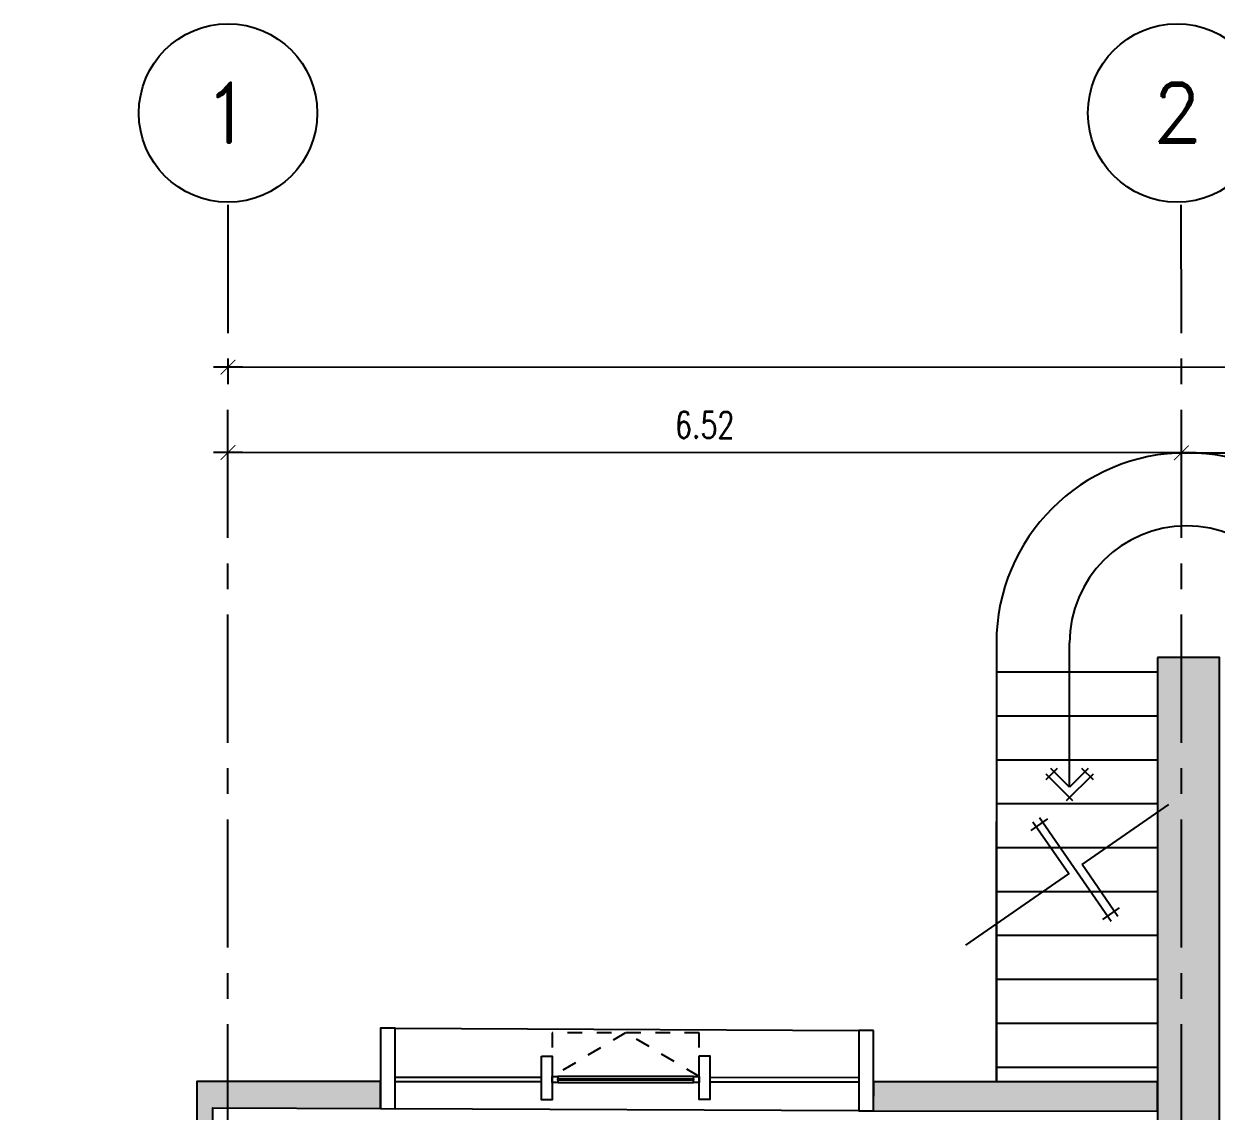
# Model space of a CAD drawing. Extents: x -4 to 325, y -1 to 181.
# Drawn here: x -0.04 to 8.11, y 36.8 to 44.23 of the extents above; entities that cross this region are included whole.
import ezdxf
from ezdxf.enums import TextEntityAlignment as Align

# ---------------------------------------------------------------- set-up
doc = ezdxf.new("R2010")
doc.units = 0
doc.header["$LTSCALE"] = 0.7
doc.header["$MEASUREMENT"] = 0
doc.header["$PDMODE"] = 1
for name, pattern in [('REC4_A1-00_PLANTA GENERAL$1$X-BB$0$CENTER', [2, 1.25, -0.25, 0.25, -0.25]), ('REC4_A1-00_PLANTA GENERAL$1$X-BB$0$HIDDEN2', [0.1875, 0.125, -0.0625]), ('X-BB$0$HIDDEN2', [0.1875, 0.125, -0.0625])]:
    doc.linetypes.add(name, pattern=pattern)
doc.layers.get('0').update_dxf_attribs({"linetype": 'CONTINUOUS'})
doc.layers.get('DEFPOINTS').update_dxf_attribs({"linetype": 'CONTINUOUS'})
for name, color, linetype in [('REC4_A1-00_PLANTA GENERAL$0$BB$0$A-WALL-PATT', 251, 'CONTINUOUS'), ('REC4_A1-00_PLANTA GENERAL$1$BB$0$A-COLS', 251, 'CONTINUOUS'), ('REC4_A1-00_PLANTA GENERAL$1$BB$0$A-GLAZ', 251, 'CONTINUOUS'), ('REC4_A1-00_PLANTA GENERAL$1$BB$0$A-GRID', 251, 'REC4_A1-00_PLANTA GENERAL$1$X-BB$0$CENTER'), ('REC4_A1-00_PLANTA GENERAL$1$BB$0$A-GRID-DIMS', 251, 'CONTINUOUS'), ('REC4_A1-00_PLANTA GENERAL$1$BB$0$A-GRID-IDEN', 251, 'CONTINUOUS'), ('REC4_A1-00_PLANTA GENERAL$1$BB$0$A-WALL-FULL', 251, 'CONTINUOUS'), ('REC4_A1-00_PLANTA GENERAL$1$BB$0$A-WALL-PRHT', 251, 'CONTINUOUS'), ('REC4_A1-00_PLANTA GENERAL$1$FN$0$I-FURN-FREE', 1, 'CONTINUOUS'), ('REC4_A1-00_PLANTA GENERAL$1$PP$0$I-CANCELERIA', 253, 'CONTINUOUS'), ('REC4_A1-00_PLANTA GENERAL$1$PP$0$I-FLOR-DIMS', 1, 'CONTINUOUS'), ('REC4_A1-00_PLANTA GENERAL$1$PP$0$I-GLAZ', 253, 'CONTINUOUS')]:
    doc.layers.add(name, color=color, linetype=linetype)
doc.styles.add('REC4_A1-00_PLANTA GENERAL$0$X-FN$0$ARIAL', font='arial.ttf')
doc.styles.add('REC4_A1-00_PLANTA GENERAL$1$X-BB$0$ROMAND', font='romand.shx', dxfattribs={"width": 0.75})
doc.styles.add('REC4_A1-00_PLANTA GENERAL$1$X-BB$0$ROMANS', font='romans.shx', dxfattribs={"width": 0.75})
doc.dimstyles.new('REC4_A1-00_PLANTA GENERAL$1$X-BB$0$DIM-100', dxfattribs={"dimtxt": 0.18, "dimasz": 0.1, "dimexe": 0.1, "dimexo": 0.1, "dimgap": 0.1, "dimtad": 1, "dimzin": 3, "dimdsep": 46, "dimtxsty": 'REC4_A1-00_PLANTA GENERAL$1$X-BB$0$ROMANS', "dimblk1": 'REC4_A1-00_PLANTA GENERAL$1$X-BB$0$DIMTICK', "dimblk2": 'REC4_A1-00_PLANTA GENERAL$1$X-BB$0$DIMTICK', "dimsah": 1, "dimcen": 0, "dimdle": 0.046875, "dimclrd": 256, "dimclre": 256, "dimclrt": 256, "dimaunit": 1, "dimazin": 0, "dimtfac": 1, "dimtix": 1, "dimtmove": 0, "dimatfit": 3, "dimfxl": 1, "dimtolj": 1, "dimtzin": 0, "dimarcsym": 0})

# ---------------------------------------------------------------- blocks, each defined once
blk = doc.blocks.new('REC4_A1-00_PLANTA GENERAL$1$X-BB$0$BBBUB')
blk.add_circle((0, 0), 24)
at = {"style": 'REC4_A1-00_PLANTA GENERAL$1$X-BB$0$ROMAND'}
blk.add_attdef('COL', text='', height=16.04, dxfattribs=at).set_placement((-0.03, -7.89), align=Align.CENTER)
blk = doc.blocks.new('REC4_A1-00_PLANTA GENERAL$1$X-BB$0$DIMTICK')
blk.add_line((-1, 0), (1, 0))
at = {"const_width": 0.0625, "flags": 128}
blk.add_lwpolyline([(-0.5, -0.5), (0.5, 0.5)], dxfattribs=at)
blk = doc.blocks.new('*D133')
at = {"layer": 'DEFPOINTS', "color": 0, "transparency": 16777216}
for p in [(1.3581, 41.2986, 1.7356), (1.3581, 41.2986), (7.8731, 41.2962, 1.6312)]:
    blk.add_point(p, dxfattribs=at)
at = {"layer": 'REC4_A1-00_PLANTA GENERAL$1$BB$0$A-GRID-DIMS', "lineweight": -2, "transparency": 16777216}
blk.add_line((7.7731, 41.2962), (1.4581, 41.2986), dxfattribs=at)
at = {"layer": 'REC4_A1-00_PLANTA GENERAL$1$BB$0$A-GRID-DIMS', "lineweight": -2, "transparency": 16777216, "xscale": 0.1, "yscale": 0.1, "zscale": 0.1}
for p, rotation in [((1.3581, 41.2986), 179.9787776028805), ((7.8731, 41.2962), 359.9787776028805)]:
    blk.add_blockref('REC4_A1-00_PLANTA GENERAL$1$X-BB$0$DIMTICK', p, dxfattribs=dict(at, rotation=rotation))
at = {"layer": 'REC4_A1-00_PLANTA GENERAL$1$BB$0$A-GRID-DIMS', "transparency": 16777216, "insert": (4.6157, 41.4874), "char_height": 0.18, "attachment_point": 5, "rotation": 359.97878, "style": 'REC4_A1-00_PLANTA GENERAL$1$X-BB$0$ROMANS'}
blk.add_mtext('\\A1;6.52', dxfattribs=at)
blk = doc.blocks.new('*D134')
at = {"layer": 'DEFPOINTS', "color": 0, "transparency": 16777216}
for p in [(7.8731, 41.2962), (14.3871, 41.2962, -2.9061), (14.3871, 41.2962)]:
    blk.add_point(p, dxfattribs=at)
at = {"layer": 'REC4_A1-00_PLANTA GENERAL$1$BB$0$A-GRID-DIMS', "lineweight": -2, "transparency": 16777216}
blk.add_line((7.9731, 41.2962), (14.2871, 41.2962), dxfattribs=at)
at = {"layer": 'REC4_A1-00_PLANTA GENERAL$1$BB$0$A-GRID-DIMS', "lineweight": -2, "transparency": 16777216, "xscale": 0.1, "yscale": 0.1, "zscale": 0.1, "rotation": 180}
blk.add_blockref('REC4_A1-00_PLANTA GENERAL$1$X-BB$0$DIMTICK', (7.8731, 41.2962), dxfattribs=at)
at = {"layer": 'REC4_A1-00_PLANTA GENERAL$1$BB$0$A-GRID-DIMS', "lineweight": -2, "transparency": 16777216, "xscale": 0.1, "yscale": 0.1, "zscale": 0.1}
blk.add_blockref('REC4_A1-00_PLANTA GENERAL$1$X-BB$0$DIMTICK', (14.3871, 41.2962), dxfattribs=at)
at = {"layer": 'REC4_A1-00_PLANTA GENERAL$1$BB$0$A-GRID-DIMS', "transparency": 16777216, "insert": (11.1301, 41.4862), "char_height": 0.18, "attachment_point": 5, "style": 'REC4_A1-00_PLANTA GENERAL$1$X-BB$0$ROMANS'}
blk.add_mtext('\\A1;6.51', dxfattribs=at)
blk = doc.blocks.new('*D140')
at = {"layer": 'DEFPOINTS', "color": 0, "transparency": 16777216}
for p in [(1.3583, 41.8822, 1.7357), (1.3583, 41.8822), (46.9319, 41.8662, -3.287)]:
    blk.add_point(p, dxfattribs=at)
at = {"layer": 'REC4_A1-00_PLANTA GENERAL$1$BB$0$A-GRID-DIMS', "lineweight": -2, "transparency": 16777216}
blk.add_line((46.8319, 41.8662), (1.4583, 41.8821), dxfattribs=at)
at = {"layer": 'REC4_A1-00_PLANTA GENERAL$1$BB$0$A-GRID-DIMS', "lineweight": -2, "transparency": 16777216, "xscale": 0.1, "yscale": 0.1, "zscale": 0.1}
for p, rotation in [((1.3583, 41.8822), 179.9799503185895), ((46.9319, 41.8662), 359.9799503185895)]:
    blk.add_blockref('REC4_A1-00_PLANTA GENERAL$1$X-BB$0$DIMTICK', p, dxfattribs=dict(at, rotation=rotation))
at = {"layer": 'REC4_A1-00_PLANTA GENERAL$1$BB$0$A-GRID-DIMS', "transparency": 16777216, "insert": (24.1452, 42.0642), "char_height": 0.18, "attachment_point": 5, "rotation": 359.97995, "style": 'REC4_A1-00_PLANTA GENERAL$1$X-BB$0$ROMANS'}
blk.add_mtext('\\A1;45.57', dxfattribs=at)
blk = doc.blocks.new('REC4_A1-00_PLANTA GENERAL', base_point=(3911.2412, -3265.1096))
at = {"layer": 'REC4_A1-00_PLANTA GENERAL$0$BB$0$A-WALL-PATT'}
h = blk.add_hatch(color=256, dxfattribs=at)
h.paths.add_polyline_path([(8.133, 39.8967), (7.709, 39.8967), (7.709, 35.3667), (8.109, 35.3667), (8.133, 35.9467)])
h.paths.add_polyline_path([(8.0216, 35.7845), (8.0216, 35.4941), (7.7217, 35.4941), (7.7217, 35.7845)], flags=16)
for points in [[(1.1831, 35.8345), (1.2539, 35.8345), (1.254, 36.8192), (2.4, 36.8139), (2.4, 36.9988), (1.1462, 36.9993), (1.1462, 35.8345), (-0.0369, 35.8345), (-0.0369, 35.4707), (1.1831, 35.4707), (1.1831, 35.5707), (0.0631, 35.5707), (0.0631, 35.7345), (1.1831, 35.7345)], [(7.709, 36.9967), (5.7681, 36.9975), (5.7681, 36.798), (7.7088, 36.7967)]]:
    blk.add_hatch(color=256, dxfattribs=at).paths.add_polyline_path(points)
at = {"layer": 'REC4_A1-00_PLANTA GENERAL$1$BB$0$A-COLS'}
for points in [[(2.5, 36.8134), (2.5, 37.3634), (2.4, 37.3634), (2.4, 36.8139)], [(2.4, 36.8139), (2.5, 36.8134)]]:
    blk.add_lwpolyline(points, dxfattribs=at)
for points in [[(5.7681, 37.3485), (5.6681, 37.3485), (5.6681, 36.7985), (5.7681, 36.798)], [(3.5009, 37.1731), (3.5725, 37.1731), (3.5725, 36.8731), (3.5009, 36.8731)], [(4.5787, 37.1753), (4.6503, 37.1753), (4.6503, 36.8753), (4.5787, 36.8753)]]:
    blk.add_lwpolyline(points, close=True, dxfattribs=at)
at = {"layer": 'REC4_A1-00_PLANTA GENERAL$1$BB$0$A-GLAZ'}
for p, q in [((2.5, 37.0287), (3.5009, 37.0284)), ((2.5, 36.9987), (3.5009, 36.9984)), ((4.6503, 37.0279), (5.6681, 37.0275)), ((4.6503, 36.9979), (5.6681, 36.9975))]:
    blk.add_line(p, q, dxfattribs=at)
at = {"layer": 'REC4_A1-00_PLANTA GENERAL$1$BB$0$A-GRID'}
blk.add_line((1.3421, -1.2847, 1.7264), (1.3587, 43.0092, 1.736), dxfattribs=at)
blk.add_lwpolyline([(7.8833, -1.2847), (7.8727, 43.0092)], dxfattribs=at)
at = {"layer": 'REC4_A1-00_PLANTA GENERAL$1$BB$0$A-WALL-FULL'}
for p, q in [((7.109, 39.011), (7.109, 39.9967)), ((7.709, 39.7967), (6.609, 39.7967)), ((7.709, 39.4967), (6.609, 39.4967)), ((7.709, 39.1967), (6.609, 39.1967)), ((7.0241, 39.1383), (6.9463, 39.0605)), ((7.109, 39.011), (6.9817, 39.1383)), ((7.2363, 39.1383), (7.109, 39.011)), ((7.2716, 39.0605), (7.1938, 39.1383)), ((6.9463, 39.1029), (7.1302, 38.9191)), ((7.0878, 38.9191), (7.2716, 39.1029)), ((7.709, 38.8967), (6.609, 38.8967)), ((7.1945, 38.4819), (7.7879, 38.8927)), ((6.8475, 38.7151), (6.9612, 38.7938)), ((6.9037, 38.8043), (7.3938, 38.0962)), ((7.709, 38.5967), (6.609, 38.5967)), ((7.4395, 38.1278), (7.1945, 38.4819)), ((7.709, 38.2967), (6.609, 38.2967)), ((7.3363, 38.1067), (7.45, 38.1854)), ((7.709, 37.9967), (6.609, 37.9967)), ((7.709, 37.6967), (6.609, 37.6967)), ((7.709, 37.3967), (6.609, 37.3967)), ((6.609, 37.0967), (7.709, 37.0967))]:
    blk.add_line(p, q, dxfattribs=at)
for points in [[(9.209, 39.9967, 1), (6.609, 39.9967), (6.609, 36.9967), (6.609, 38.7774)], [(8.709, 36.16), (8.709, 39.9967, 1), (7.109, 39.9967)]]:
    blk.add_lwpolyline(points, format="xyb", dxfattribs=at)
blk.add_lwpolyline([(7.709, 39.8967), (7.709, 35.3667), (8.109, 35.3667), (8.133, 35.9467), (8.133, 39.8967)], close=True, dxfattribs=at)
for points in [[(6.3991, 37.9313), (7.1031, 38.4186), (6.858, 38.7727)], [(2.4, 36.9988), (1.1462, 36.9993), (1.1462, 35.8345), (-0.0369, 35.8345), (-0.0369, 35.4707), (1.1831, 35.4707), (1.1831, 35.5707), (0.0631, 35.5707), (0.0631, 35.7345), (1.1831, 35.7345), (1.1831, 35.8345), (1.2539, 35.8345), (1.254, 36.8192), (2.4, 36.8139), (2.4, 36.9988)], [(7.709, 36.9967), (5.7681, 36.9975), (5.7671, 36.798), (7.7088, 36.7967), (7.709, 36.9967)], [(5.6681, 36.7985), (2.5, 36.8134)]]:
    blk.add_lwpolyline(points, dxfattribs=at)
at = {"layer": 'REC4_A1-00_PLANTA GENERAL$1$BB$0$A-WALL-PRHT'}
blk.add_line((2.5, 37.3634), (5.6681, 37.3485), dxfattribs=at)
at = {"layer": 'REC4_A1-00_PLANTA GENERAL$1$PP$0$I-CANCELERIA'}
for points in [[(3.5725, 37.0329), (3.6125, 37.0329), (3.6125, 36.9929), (3.5725, 36.9929)], [(3.6125, 36.9929), (4.5387, 36.9929), (4.5387, 37.0329), (3.6125, 37.0329)], [(4.5387, 37.0329), (4.5787, 37.0329), (4.5787, 36.9929), (4.5387, 36.9929)]]:
    blk.add_lwpolyline(points, close=True, dxfattribs=at)
at = {"layer": 'REC4_A1-00_PLANTA GENERAL$1$PP$0$I-FLOR-DIMS', "linetype": 'REC4_A1-00_PLANTA GENERAL$1$X-BB$0$HIDDEN2'}
for p, q in [((4.0756, 37.3329), (3.5725, 37.0329)), ((4.5787, 37.0329), (4.0756, 37.3329))]:
    blk.add_line(p, q, dxfattribs=at)
blk.add_lwpolyline([(4.5787, 37.0329), (4.5787, 37.3329), (3.5725, 37.3329), (3.5725, 37.0329)], dxfattribs=at)
at = {"layer": 'REC4_A1-00_PLANTA GENERAL$1$PP$0$I-GLAZ'}
blk.add_lwpolyline([(4.5387, 37.0174), (4.5387, 37.0084), (3.6125, 37.0084), (3.6125, 37.0174)], close=True, dxfattribs=at)
at = {"layer": 'REC4_A1-00_PLANTA GENERAL$1$BB$0$A-GRID-IDEN'}
ref = blk.add_blockref('REC4_A1-00_PLANTA GENERAL$1$X-BB$0$BBBUB', (1.3587, 43.6188), dxfattribs=dict(at, xscale=0.0253999999999906, yscale=0.0253999999999906, zscale=0.0253999999999906))
ref.add_attrib('COL', '1', dxfattribs={"layer": '0', "height": 0.4074, "style": 'REC4_A1-00_PLANTA GENERAL$1$X-BB$0$ROMAND'}).set_placement((1.3579, 43.4184, 1.736), align=Align.CENTER)
ref = blk.add_blockref('REC4_A1-00_PLANTA GENERAL$1$X-BB$0$BBBUB', (7.8439, 43.6188), dxfattribs=dict(at, xscale=0.0253999999999906, yscale=0.0253999999999906, zscale=0.0253999999999906))
ref.add_attrib('COL', '2', dxfattribs={"layer": '0', "height": 0.4074, "style": 'REC4_A1-00_PLANTA GENERAL$1$X-BB$0$ROMAND'}).set_placement((7.8432, 43.4184, 1.736), align=Align.CENTER)
at = {"layer": 'REC4_A1-00_PLANTA GENERAL$1$FN$0$I-FURN-FREE', "style": 'REC4_A1-00_PLANTA GENERAL$0$X-FN$0$ARIAL', "text_generation_flag": 4}
for tag, p, height in [('ITEXT', (44.0612, 35.3807), 0.0358), ('CAPQT', (44.1235, 34.7232), 0.00704), ('CAPMC', (44.1235, 34.7232), 0.00704), ('CAPMG', (44.1235, 34.7232), 0.00704), ('STYLE', (44.1235, 34.7232), 0.0572), ('STYLE', (44.1235, 34.7232), 0.0572), ('CAPPN', (44.1235, 34.7232), 0.0715), ('L3', (44.1235, 34.7232), 0.0715), ('L1', (44.1235, 34.7232), 0.0715), ('L2', (44.1235, 34.7232), 0.0715)]:
    blk.add_attdef(tag, p, '', height=height, dxfattribs=at)
for tag, p, height, rotation in [('ITEXT', (42.9913, 35.0599), 0.0358, 30), ('ITEXT', (45.1482, 35.1235), 0.0358, 330), ('STYLE', (43.374, 34.5216), 0.0572, 30), ('STYLE', (43.374, 34.5216), 0.0572, 30), ('CAPPN', (43.374, 34.5216), 0.0715, 30), ('L1', (43.374, 34.5216), 0.0715, 30), ('L2', (43.374, 34.5216), 0.0715, 30), ('L3', (43.374, 34.5216), 0.0715, 30), ('CAPMG', (43.374, 34.5216), 0.00704, 30), ('CAPMC', (43.374, 34.5216), 0.00704, 30), ('CAPQT', (43.374, 34.5216), 0.00704, 30), ('L1', (44.8734, 34.523), 0.0715, 330), ('L3', (44.8734, 34.523), 0.0715, 330), ('L2', (44.8734, 34.523), 0.0715, 330), ('CAPPN', (44.8734, 34.523), 0.0715, 330), ('STYLE', (44.8734, 34.523), 0.0572, 330), ('STYLE', (44.8734, 34.523), 0.0572, 330), ('CAPMC', (44.8734, 34.523), 0.00704, 330), ('CAPMG', (44.8734, 34.523), 0.00704, 330), ('CAPQT', (44.8734, 34.523), 0.00704, 330), ('ITEXT', (42.2251, 34.2472), 0.0358, 60), ('ITEXT', (45.9609, 34.3573), 0.0358, 300), ('CAPPN', (42.8256, 33.9723), 0.0715, 60), ('STYLE', (42.8256, 33.9723), 0.0572, 60), ('STYLE', (42.8256, 33.9723), 0.0572, 60), ('L1', (42.8256, 33.9723), 0.0715, 60), ('L2', (42.8256, 33.9723), 0.0715, 60), ('L3', (42.8256, 33.9723), 0.0715, 60), ('CAPMG', (42.8256, 33.9723), 0.00704, 60), ('CAPMC', (42.8256, 33.9723), 0.00704, 60), ('CAPQT', (42.8256, 33.9723), 0.00704, 60), ('L1', (45.4227, 33.9746), 0.0715, 300), ('L3', (45.4227, 33.9746), 0.0715, 300), ('L2', (45.4227, 33.9746), 0.0715, 300), ('CAPPN', (45.4227, 33.9746), 0.0715, 300), ('STYLE', (45.4227, 33.9746), 0.0572, 300), ('STYLE', (45.4227, 33.9746), 0.0572, 300), ('CAPMC', (45.4227, 33.9746), 0.00704, 300), ('CAPMG', (45.4227, 33.9746), 0.00704, 300), ('CAPQT', (45.4227, 33.9746), 0.00704, 300), ('CAPPN', (42.6254, 33.2225), 0.0715, 90), ('STYLE', (42.6254, 33.2225), 0.0572, 90), ('STYLE', (42.6254, 33.2225), 0.0572, 90), ('L3', (42.6254, 33.2225), 0.0715, 90), ('L1', (42.6254, 33.2225), 0.0715, 90), ('L2', (42.6254, 33.2225), 0.0715, 90), ('ITEXT', (41.9679, 33.1602), 0.0358, 90), ('CAPQT', (42.6254, 33.2225), 0.00704, 90), ('CAPMG', (42.6254, 33.2225), 0.00704, 90), ('CAPMC', (42.6254, 33.2225), 0.00704, 90), ('ITEXT', (46.2817, 33.2874), 0.0358, 270), ('CAPPN', (45.6242, 33.2251), 0.0715, 270), ('L3', (45.6242, 33.2251), 0.0715, 270), ('L2', (45.6242, 33.2251), 0.0715, 270), ('L1', (45.6242, 33.2251), 0.0715, 270), ('STYLE', (45.6242, 33.2251), 0.0572, 270), ('STYLE', (45.6242, 33.2251), 0.0572, 270), ('CAPMC', (45.6242, 33.2251), 0.00704, 270), ('CAPMG', (45.6242, 33.2251), 0.00704, 270), ('CAPQT', (45.6242, 33.2251), 0.00704, 270), ('CAPPN', (42.8269, 32.4729), 0.0715, 120), ('STYLE', (42.8269, 32.4729), 0.0572, 120), ('STYLE', (42.8269, 32.4729), 0.0572, 120), ('L2', (42.8269, 32.4729), 0.0715, 120), ('L3', (42.8269, 32.4729), 0.0715, 120), ('L1', (42.8269, 32.4729), 0.0715, 120), ('CAPMG', (42.8269, 32.4729), 0.00704, 120), ('CAPMC', (42.8269, 32.4729), 0.00704, 120), ('CAPQT', (42.8269, 32.4729), 0.00704, 120), ('CAPPN', (45.424, 32.4752), 0.0715, 240), ('STYLE', (45.424, 32.4752), 0.0572, 240), ('STYLE', (45.424, 32.4752), 0.0572, 240), ('L2', (45.424, 32.4752), 0.0715, 240), ('L3', (45.424, 32.4752), 0.0715, 240), ('L1', (45.424, 32.4752), 0.0715, 240), ('CAPMG', (45.424, 32.4752), 0.00704, 240), ('CAPQT', (45.424, 32.4752), 0.00704, 240), ('CAPMC', (45.424, 32.4752), 0.00704, 240), ('ITEXT', (42.2887, 32.0903), 0.0358, 120), ('ITEXT', (46.0245, 32.2004), 0.0358, 240), ('CAPPN', (43.3762, 31.9246), 0.0715, 150), ('STYLE', (43.3762, 31.9246), 0.0572, 150), ('STYLE', (43.3762, 31.9246), 0.0572, 150), ('L1', (43.3762, 31.9246), 0.0715, 150), ('L2', (43.3762, 31.9246), 0.0715, 150), ('L3', (43.3762, 31.9246), 0.0715, 150), ('CAPMG', (43.3762, 31.9246), 0.00704, 150), ('CAPMC', (43.3762, 31.9246), 0.00704, 150), ('CAPQT', (43.3762, 31.9246), 0.00704, 150), ('CAPPN', (44.8757, 31.9259), 0.0715, 210), ('STYLE', (44.8757, 31.9259), 0.0572, 210), ('STYLE', (44.8757, 31.9259), 0.0572, 210), ('L2', (44.8757, 31.9259), 0.0715, 210), ('L3', (44.8757, 31.9259), 0.0715, 210), ('L1', (44.8757, 31.9259), 0.0715, 210), ('CAPMG', (44.8757, 31.9259), 0.00704, 210), ('CAPMC', (44.8757, 31.9259), 0.00704, 210), ('CAPQT', (44.8757, 31.9259), 0.00704, 210), ('CAPPN', (44.1261, 31.7244), 0.0715, 180), ('STYLE', (44.1261, 31.7244), 0.0572, 180), ('STYLE', (44.1261, 31.7244), 0.0572, 180), ('L3', (44.1261, 31.7244), 0.0715, 180), ('L1', (44.1261, 31.7244), 0.0715, 180), ('L2', (44.1261, 31.7244), 0.0715, 180), ('CAPMG', (44.1261, 31.7244), 0.00704, 180), ('CAPMC', (44.1261, 31.7244), 0.00704, 180), ('CAPQT', (44.1261, 31.7244), 0.00704, 180), ('ITEXT', (43.1014, 31.3241), 0.0358, 150), ('ITEXT', (45.2583, 31.3876), 0.0358, 210), ('ITEXT', (44.1884, 31.0669), 0.0358, 180)]:
    blk.add_attdef(tag, p, '', height=height, rotation=rotation, dxfattribs=at)
for tag, p, height, width in [('ITEXT', (44.1112, 34.7804), 0.0286, 0.75), ('PSUT1', (44.1235, 34.7232), 0.0572, 0.65), ('PSUT2', (44.1235, 34.7232), 0.0572, 0.65), ('PSUT3', (44.1235, 34.7232), 0.0572, 0.65)]:
    blk.add_attdef(tag, p, '', height=height, dxfattribs=dict(at, width=width))
for tag, p, height, rotation, width in [('ITEXT', (43.3348, 34.565), 0.0286, 30, 0.75), ('PSUT1', (43.374, 34.5216), 0.0572, 30, 0.65), ('PSUT2', (43.374, 34.5216), 0.0572, 30, 0.65), ('PSUT3', (43.374, 34.5216), 0.0572, 30, 0.65), ('ITEXT', (44.8914, 34.5786), 0.0286, 330, 0.75), ('PSUT1', (44.8734, 34.523), 0.0572, 330, 0.65), ('PSUT2', (44.8734, 34.523), 0.0572, 330, 0.65), ('PSUT3', (44.8734, 34.523), 0.0572, 330, 0.65), ('PSUT1', (42.8256, 33.9723), 0.0572, 60, 0.65), ('PSUT2', (42.8256, 33.9723), 0.0572, 60, 0.65), ('PSUT3', (42.8256, 33.9723), 0.0572, 60, 0.65), ('ITEXT', (42.77, 33.9903), 0.0286, 60, 0.75), ('ITEXT', (45.4661, 34.0138), 0.0286, 300, 0.75), ('PSUT1', (45.4227, 33.9746), 0.0572, 300, 0.65), ('PSUT2', (45.4227, 33.9746), 0.0572, 300, 0.65), ('PSUT3', (45.4227, 33.9746), 0.0572, 300, 0.65), ('PSUT3', (42.6254, 33.2225), 0.0572, 90, 0.65), ('PSUT1', (42.6254, 33.2225), 0.0572, 90, 0.65), ('PSUT2', (42.6254, 33.2225), 0.0572, 90, 0.65), ('ITEXT', (42.5682, 33.2102), 0.0286, 90, 0.75), ('PSUT1', (45.6242, 33.2251), 0.0572, 270, 0.65), ('PSUT2', (45.6242, 33.2251), 0.0572, 270, 0.65), ('PSUT3', (45.6242, 33.2251), 0.0572, 270, 0.65), ('ITEXT', (45.6814, 33.2373), 0.0286, 270, 0.75), ('PSUT2', (42.8269, 32.4729), 0.0572, 120, 0.65), ('PSUT1', (42.8269, 32.4729), 0.0572, 120, 0.65), ('PSUT3', (42.8269, 32.4729), 0.0572, 120, 0.65), ('ITEXT', (42.7835, 32.4337), 0.0286, 120, 0.75), ('PSUT2', (45.424, 32.4752), 0.0572, 240, 0.65), ('PSUT3', (45.424, 32.4752), 0.0572, 240, 0.65), ('PSUT1', (45.424, 32.4752), 0.0572, 240, 0.65), ('ITEXT', (45.4797, 32.4572), 0.0286, 240, 0.75), ('PSUT1', (43.3762, 31.9246), 0.0572, 150, 0.65), ('PSUT2', (43.3762, 31.9246), 0.0572, 150, 0.65), ('PSUT3', (43.3762, 31.9246), 0.0572, 150, 0.65), ('PSUT2', (44.8757, 31.9259), 0.0572, 210, 0.65), ('PSUT3', (44.8757, 31.9259), 0.0572, 210, 0.65), ('PSUT1', (44.8757, 31.9259), 0.0572, 210, 0.65), ('ITEXT', (43.3583, 31.8689), 0.0286, 150, 0.75), ('ITEXT', (44.9149, 31.8825), 0.0286, 210, 0.75), ('PSUT3', (44.1261, 31.7244), 0.0572, 180, 0.65), ('PSUT1', (44.1261, 31.7244), 0.0572, 180, 0.65), ('PSUT2', (44.1261, 31.7244), 0.0572, 180, 0.65), ('ITEXT', (44.1384, 31.6672), 0.0286, 180, 0.75)]:
    blk.add_attdef(tag, p, '', height=height, rotation=rotation, dxfattribs=dict(at, width=width))
at = {"layer": 'REC4_A1-00_PLANTA GENERAL$1$BB$0$A-GRID-DIMS'}
for p1, p2, picture, middle in [((46.9319, 41.8662, -3.287), (1.3583, 41.8822, 1.7357), '*D140', (24.1452, 42.0642)), ((7.8731, 41.2962, 1.6312), (1.3581, 41.2986, 1.7356), '*D133', (4.6157, 41.4874)), ((7.8731, 41.2962), (14.3871, 41.2962, -2.9061), '*D134', (11.1301, 41.4862))]:
    dim = blk.add_aligned_dim(p1=p1, p2=p2, distance=0, dimstyle='REC4_A1-00_PLANTA GENERAL$1$X-BB$0$DIM-100', dxfattribs=at)
    dim.commit()
    dim.dimension.update_dxf_attribs({"geometry": picture, "text_midpoint": middle})

msp = doc.modelspace()

# ---------------------------------------------------------------- block references
at = {"linetype": 'X-BB$0$HIDDEN2'}
msp.add_blockref('REC4_A1-00_PLANTA GENERAL', (3911.2412, -3265.1096), dxfattribs=at)

doc.saveas('drawing.dxf')
